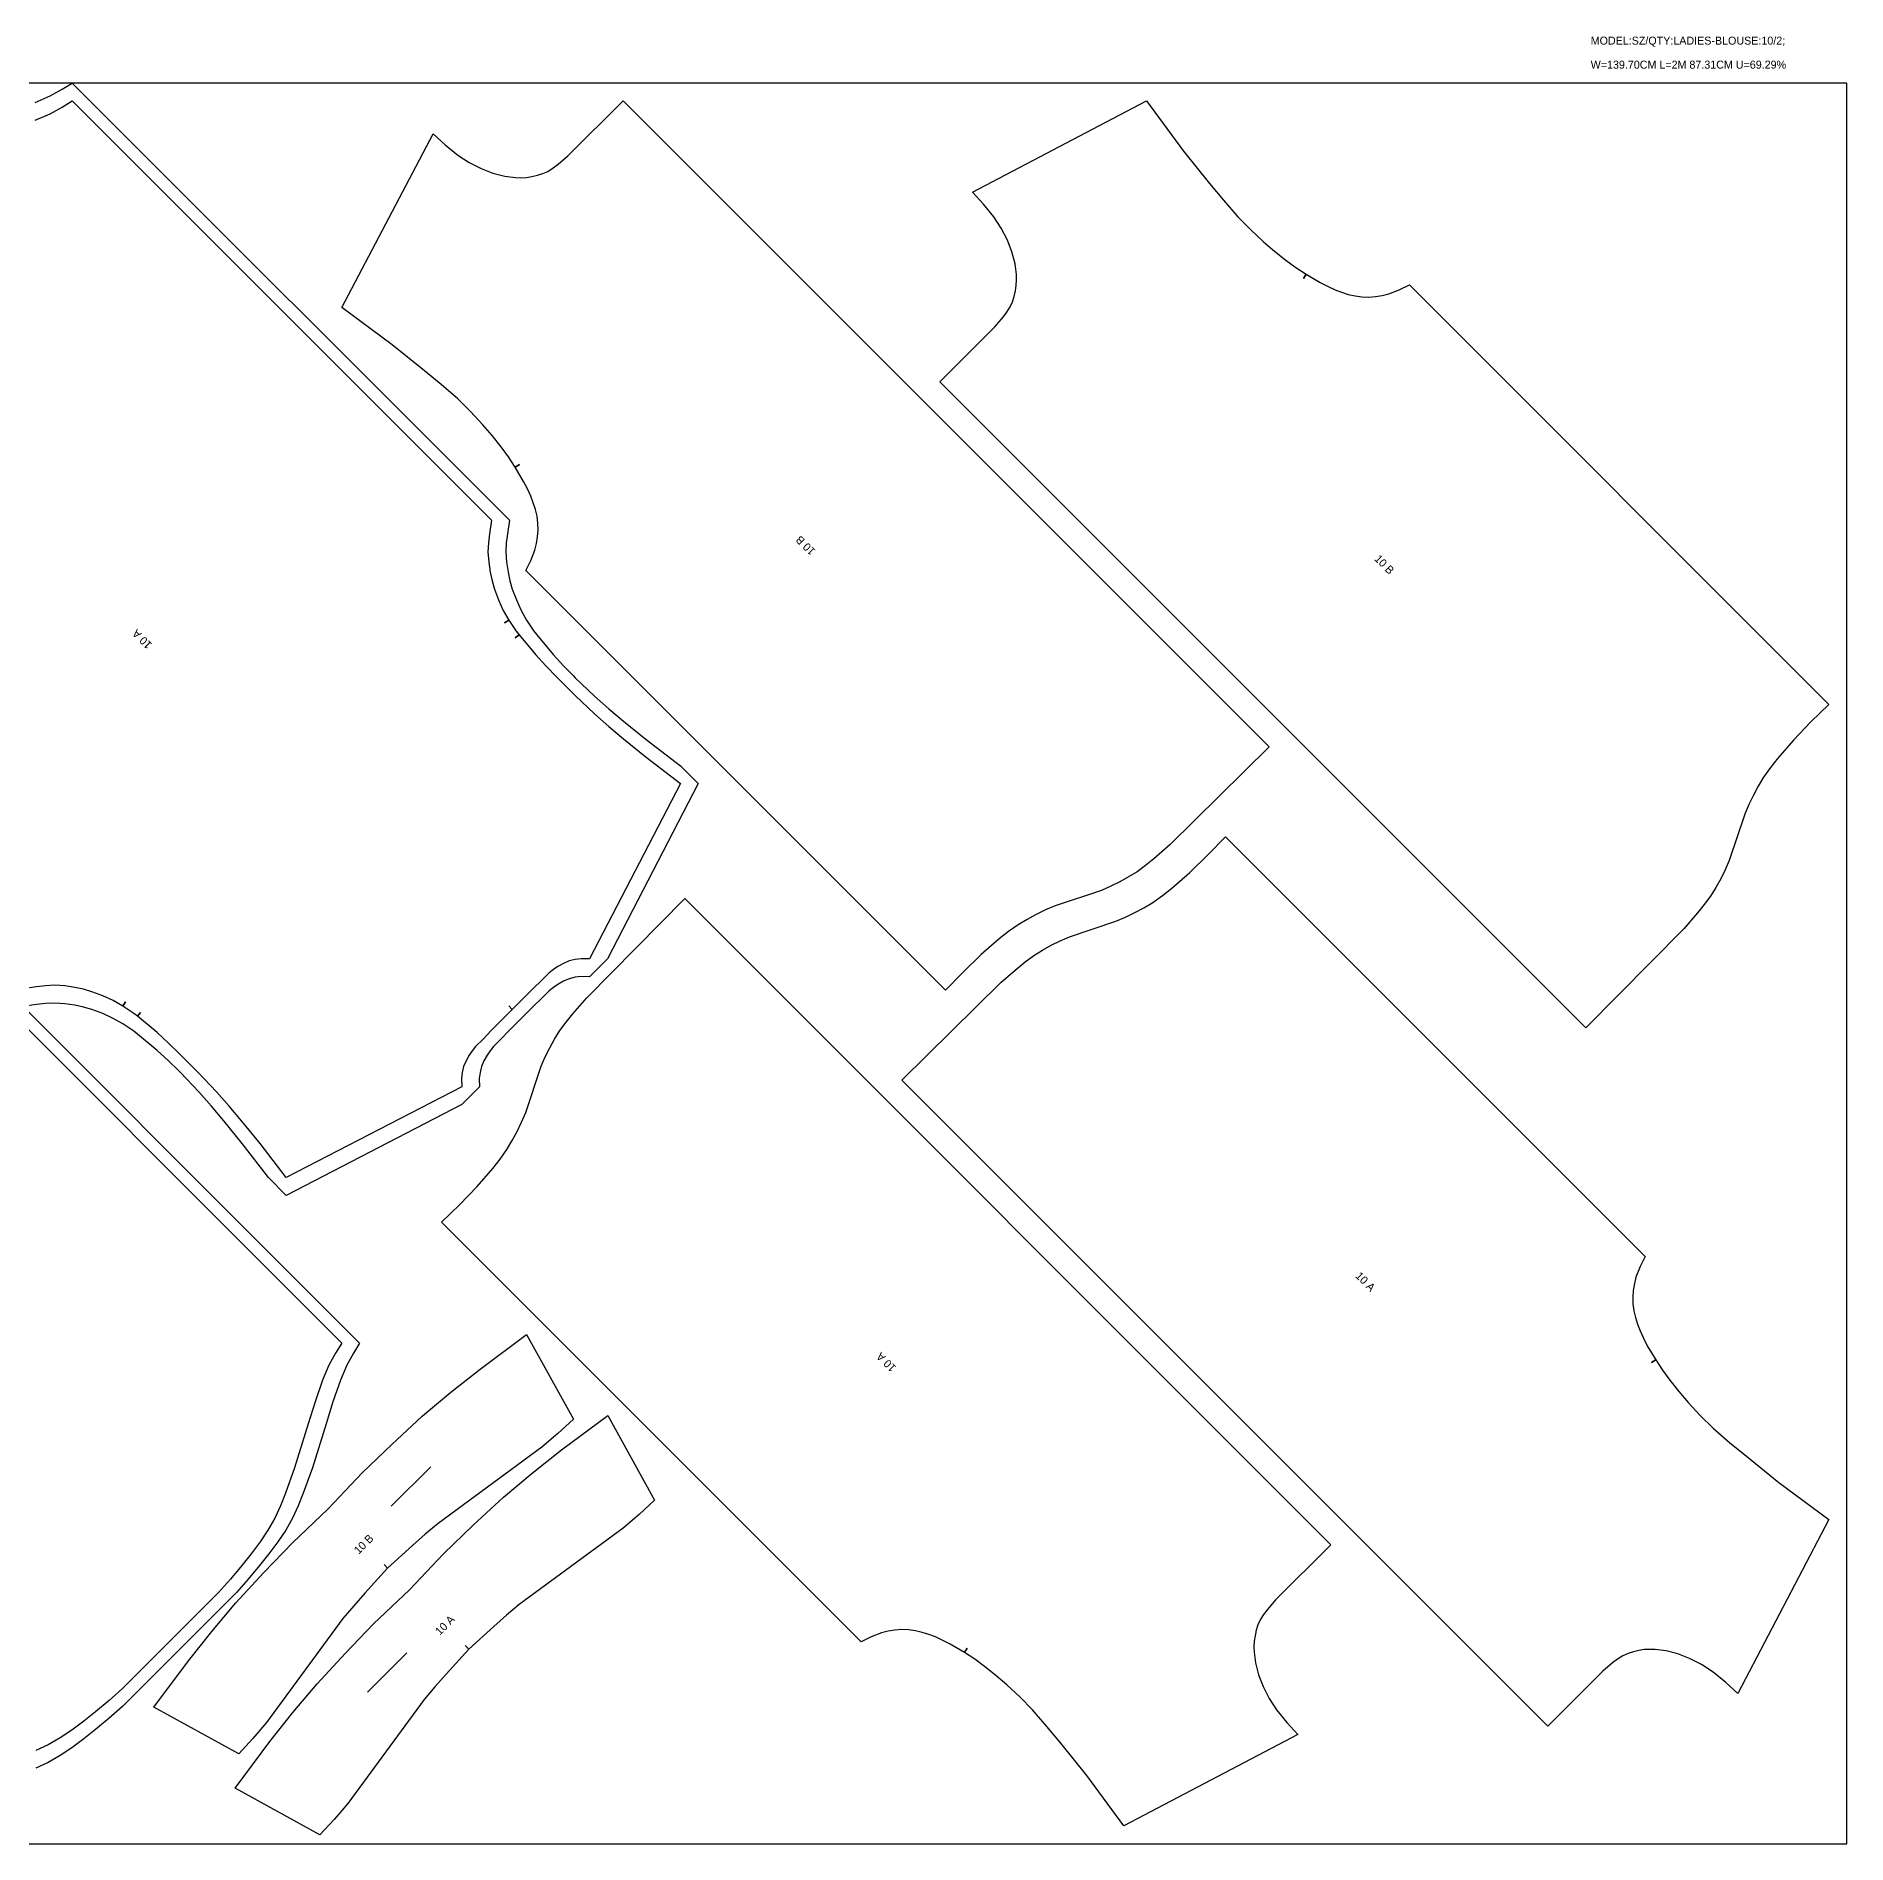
# Model space of a CAD drawing. Header units: centimetres. Extents: x 0 to 287, y 0 to 143.
# Drawn here: x 143.7 to 287.3, y 0 to 143.4 of the extents above; entities that cross this region are included whole.
import ezdxf
from ezdxf.enums import TextEntityAlignment as Align

# ---------------------------------------------------------------- set-up
doc = ezdxf.new("R2010")
doc.units = ezdxf.units.CM

msp = doc.modelspace()

# ---------------------------------------------------------------- linework, layer by layer
at = {"layer": 'T001L001'}
for points in [[(0, 0), (287.304476, 0), (287.304476, 139.699998), (0, 139.699998), (0, 0)], [(143.570958, 138.168378), (144.762218, 138.678918), (145.717258, 139.202158), (146.507198, 139.697458), (181.193437, 105.011218), (181.033417, 103.931718), (180.949597, 103.212898), (180.911497, 102.494078), (180.967377, 101.693978), (181.089297, 100.901498), (181.234077, 100.218238), (181.427117, 99.542599), (181.747157, 98.686619), (182.125617, 97.853499), (182.559957, 97.094039), (183.141617, 96.222819), (183.372757, 95.933259), (184.673237, 94.371159), (185.498737, 93.469459), (186.253117, 92.687139), (186.425837, 92.514419), (187.957457, 91.064079), (189.087757, 90.060779), (190.240917, 89.082879), (192.057017, 87.617299), (194.759577, 85.534499), (196.171817, 84.119719), (188.973457, 70.205599), (187.561217, 68.793359), (186.900817, 68.808599), (186.418217, 68.750179), (185.943237, 68.635879), (185.483497, 68.437759), (185.044077, 68.188839), (184.691017, 67.950079), (184.358277, 67.683379), (183.766457, 67.099179), (183.085737, 66.443859), (182.895237, 66.253359), (182.128157, 65.486279), (181.363617, 64.721739), (181.173117, 64.531239), (180.517797, 63.850519), (179.933597, 63.256159), (179.666897, 62.923419), (179.425597, 62.570359), (179.179217, 62.133479), (178.981097, 61.671199), (178.866797, 61.198759), (178.808377, 60.713619), (178.823617, 60.055759), (177.408837, 58.643519), (163.494718, 51.442619), (162.082478, 52.857399), (159.997138, 55.559959), (158.534098, 57.373519), (157.556198, 58.529219), (156.552898, 59.659519), (155.102558, 61.188599), (154.922218, 61.368939), (154.144978, 62.118239), (153.243278, 62.943739), (151.683718, 64.244219), (151.394158, 64.472819), (150.522938, 65.057019), (149.763478, 65.491359), (148.930358, 65.869819), (148.074378, 66.189859), (147.398738, 66.382899), (146.712938, 66.527679), (145.920458, 66.647059), (145.122898, 66.705479), (144.401538, 66.667379), (143.685258, 66.583559), (142.603218, 66.423539)], [(143.570958, 136.753598), (144.762218, 137.266678), (145.717258, 137.787378), (146.507198, 138.285218), (179.778657, 105.011218), (179.618637, 103.931718), (179.534817, 103.212898), (179.496717, 102.494078), (179.555137, 101.693978), (179.674517, 100.901498), (179.819297, 100.218238), (180.012337, 99.542599), (180.332377, 98.686619), (180.710837, 97.853499), (181.147717, 97.094039), (180.807357, 96.883219), (181.147717, 97.094039), (181.729377, 96.222819), (181.957977, 95.933259), (181.648097, 95.679259), (181.957977, 95.933259), (183.258457, 94.371159), (184.083957, 93.469459), (184.932317, 92.590619), (186.425837, 91.102179), (187.957457, 89.649299), (189.087757, 88.645999), (190.240917, 87.668099), (192.057017, 86.205059), (194.759577, 84.119719), (187.561217, 70.205599), (186.900817, 70.220839), (186.418217, 70.162419), (185.943237, 70.048119), (185.483497, 69.852539), (185.044077, 69.603619), (184.691017, 69.364859), (184.358277, 69.098159), (183.766457, 68.513959), (183.085737, 67.858639), (182.186577, 66.959479), (181.422037, 66.194939), (181.140097, 66.476879), (181.422037, 66.194939), (180.657497, 65.427859), (179.758337, 64.531239), (179.103017, 63.850519), (178.518817, 63.256159), (178.252117, 62.923419), (178.013357, 62.570359), (177.764437, 62.133479), (177.566317, 61.671199), (177.452017, 61.198759), (177.393597, 60.713619), (177.408837, 60.055759), (163.494718, 52.857399), (161.411918, 55.559959), (159.946338, 57.373519), (158.970978, 58.529219), (157.967678, 59.659519), (156.514798, 61.188599), (155.026358, 62.682119), (154.144978, 63.533019), (153.243278, 64.358519), (151.683718, 65.658999), (151.935178, 65.968879), (151.683718, 65.658999), (151.394158, 65.887599), (150.522938, 66.469259), (150.733758, 66.809619), (150.522938, 66.469259), (149.763478, 66.903599), (148.930358, 67.282059), (148.074378, 67.604639), (147.398738, 67.795139), (146.712938, 67.942459), (145.920458, 68.061839), (145.122898, 68.117719), (144.401538, 68.079619), (143.685258, 67.995799), (142.603218, 67.838319)], [(190.210437, 138.285218), (241.465096, 87.030559), (233.588556, 79.260699), (232.318557, 78.160879), (231.668317, 77.630019), (230.997757, 77.129639), (230.319577, 76.707999), (229.618537, 76.326999), (228.904797, 75.968859), (228.173277, 75.648819), (224.490277, 74.414379), (223.733357, 74.091799), (222.991677, 73.731119), (222.265237, 73.347579), (221.561657, 72.923399), (220.789497, 72.379839), (220.045277, 71.798179), (218.620337, 70.553579), (217.187777, 69.164199), (215.788237, 67.734179), (182.504077, 101.018338), (182.892697, 101.823518), (183.220357, 102.649018), (183.347357, 103.174798), (183.431177, 103.708198), (183.474357, 104.246678), (183.464197, 104.785158), (183.385457, 105.331258), (183.255917, 105.869738), (183.088277, 106.398058), (182.887617, 106.916218), (182.618377, 107.513118), (182.318657, 108.094778), (181.655717, 109.225078), (181.993537, 109.435898), (181.655717, 109.225078), (181.117237, 110.037878), (180.538117, 110.825278), (179.829457, 111.724438), (179.085237, 112.593118), (178.112417, 113.637058), (177.096417, 114.635278), (175.793397, 115.773198), (174.459897, 116.873018), (171.897037, 118.943118), (167.906697, 121.879358), (175.138077, 135.681718), (176.100737, 134.810498), (177.101497, 133.984998), (178.008277, 133.403338), (178.968397, 132.913118), (179.885337, 132.557518), (180.837837, 132.308598), (181.688737, 132.199378), (182.115457, 132.189218), (182.542177, 132.212078), (182.984137, 132.278118), (183.418477, 132.379718), (183.845197, 132.514338), (184.251597, 132.692138), (184.673237, 132.961378), (185.069477, 133.263638), (185.839097, 133.913878), (190.210437, 138.285218)], [(215.341197, 115.981478), (219.709997, 120.352818), (220.360237, 121.122438), (220.665037, 121.518678), (220.931737, 121.940318), (221.109537, 122.346718), (221.246697, 122.773438), (221.348297, 123.207778), (221.411797, 123.649738), (221.434657, 124.076458), (221.424497, 124.505718), (221.315277, 125.354078), (221.066357, 126.306578), (220.713297, 127.223518), (220.220537, 128.183638), (219.638877, 129.090418), (218.815917, 130.091178), (217.942157, 131.053838), (231.744517, 138.285218), (234.680756, 134.294878), (236.750856, 131.732018), (237.850676, 130.398518), (238.991136, 129.098038), (239.989356, 128.079498), (241.030756, 127.106678), (241.899436, 126.362458), (242.798596, 125.653798), (243.585996, 125.074678), (244.401336, 124.536198), (244.187976, 124.198378), (244.401336, 124.536198), (245.529096, 123.873258), (246.110756, 123.576078), (246.707656, 123.306838), (247.225816, 123.106178), (247.754136, 122.935998), (248.292616, 122.806458), (248.838716, 122.727718), (249.377196, 122.717558), (249.915676, 122.760738), (250.451616, 122.844558), (250.977396, 122.971558), (251.802896, 123.299218), (252.605536, 123.687838), (285.889696, 90.403679), (284.462216, 89.006679), (283.070296, 87.571579), (281.828236, 86.146639), (281.244036, 85.402419), (280.700476, 84.630259), (280.278836, 83.926679), (279.892756, 83.200239), (279.534616, 82.458559), (279.209496, 81.701639), (277.975056, 78.018639), (277.655016, 77.287119), (277.299416, 76.573379), (276.915876, 75.872339), (276.496776, 75.194159), (275.996396, 74.523599), (275.462996, 73.873359), (274.363176, 72.603359), (266.595856, 64.726819), (215.341197, 115.981478)], [(263.588496, 9.33196), (212.333837, 60.586619), (220.210377, 68.353939), (221.480377, 69.453759), (222.128077, 69.987159), (222.801177, 70.487539), (223.479357, 70.906639), (224.177857, 71.290179), (224.894137, 71.645779), (225.625657, 71.965819), (229.308657, 73.200259), (230.065577, 73.525379), (230.804717, 73.883519), (231.531157, 74.269599), (232.237277, 74.691239), (233.009437, 75.237339), (233.751116, 75.818999), (235.178596, 77.061059), (236.611156, 78.452979), (238.008156, 79.882999), (271.294856, 46.596299), (270.906236, 45.793659), (270.578576, 44.968159), (270.451576, 44.442379), (270.367756, 43.906439), (270.324576, 43.367959), (270.332196, 42.829479), (270.413476, 42.283379), (270.543016, 41.744899), (270.710656, 41.216579), (270.911316, 40.698419), (271.180556, 40.104059), (271.477736, 39.519859), (272.143216, 38.392099), (271.802856, 38.178739), (272.143216, 38.392099), (272.681696, 37.576759), (273.258276, 36.791899), (273.966936, 35.892739), (274.711156, 35.021519), (275.683976, 33.980119), (276.702516, 32.9819), (278.002996, 31.84144), (279.339036, 30.74162), (281.901896, 28.67152), (285.889696, 25.73528), (278.660856, 11.93292), (277.698196, 12.80668), (276.694896, 13.62964), (275.788116, 14.21384), (274.830536, 14.70406), (273.911056, 15.05966), (272.961096, 15.30604), (272.110196, 15.41526), (271.683476, 15.42542), (271.254216, 15.40256), (270.812256, 15.33906), (270.377916, 15.23746), (269.953736, 15.1003), (269.544796, 14.9225), (269.125696, 14.6558), (268.726916, 14.351), (267.959836, 13.70076), (263.588496, 9.33196)], [(246.359676, 23.73122), (241.988336, 19.36242), (241.338096, 18.5928), (241.035836, 18.19656), (240.766596, 17.77492), (240.588796, 17.36852), (240.454176, 16.9418), (240.352576, 16.50746), (240.286536, 16.0655), (240.263676, 15.63878), (240.273836, 15.20952), (240.383056, 14.35862), (240.631976, 13.40866), (240.987576, 12.49172), (241.477796, 11.5316), (242.059456, 10.62482), (242.884956, 9.62406), (243.756176, 8.65886), (229.953817, 1.43002), (227.017577, 5.41782), (224.947477, 7.98322), (223.847657, 9.31672), (222.709737, 10.6172), (221.708977, 11.63574), (220.667577, 12.60856), (219.798897, 13.35278), (218.899737, 14.06144), (218.112337, 14.63802), (217.299537, 15.17904), (217.510357, 15.51686), (217.299537, 15.17904), (216.169237, 15.84198), (215.587577, 16.13916), (214.990677, 16.4084), (214.472517, 16.60906), (213.944197, 16.7767), (213.405717, 16.90878), (212.859617, 16.98752), (212.321137, 16.99768), (211.782657, 16.9545), (211.246717, 16.87068), (210.720937, 16.74114), (209.897977, 16.41602), (209.092797, 16.0274), (175.808637, 49.311559), (177.236117, 50.708559), (178.628037, 52.143659), (179.870097, 53.568599), (180.454297, 54.312819), (180.997857, 55.084979), (181.422037, 55.788559), (181.805577, 56.514999), (182.166257, 57.256679), (182.488837, 58.013599), (183.723277, 61.696599), (184.043317, 62.428119), (184.401457, 63.141859), (184.782457, 63.842899), (185.201557, 64.521079), (185.704477, 65.191639), (186.235337, 65.839339), (187.335157, 67.109339), (195.105017, 74.988419), (246.359676, 23.73122)], [(134.625078, 74.401679), (169.311317, 39.715439), (168.813477, 38.928039), (168.292777, 37.970459), (167.782237, 36.779199), (167.192957, 35.054539), (166.649397, 33.314639), (165.567358, 29.8323), (164.843458, 27.813), (164.442138, 26.81986), (163.997638, 25.8445), (163.446458, 24.8793), (162.826698, 23.9522), (162.118038, 22.9997), (161.373818, 22.07514), (160.469578, 20.99056), (159.532318, 19.93392), (157.500318, 17.8943), (156.085538, 16.47952), (155.021278, 15.4178)], [(134.625078, 72.989439), (167.896537, 39.715439), (167.401237, 38.928039), (166.877997, 37.970459), (166.367458, 36.779199), (165.778178, 35.054539), (165.234618, 33.314639), (164.152578, 29.8323), (163.428678, 27.813), (163.027358, 26.81986), (162.585398, 25.8445), (162.031678, 24.8793), (161.411918, 23.9522), (160.703258, 22.9997), (159.959038, 22.07514), (159.054798, 20.99056), (158.120078, 19.93392), (156.085538, 17.8943), (154.312618, 16.12392)], [(171.246797, 22.15388), (171.528737, 21.87194), (169.730417, 19.8882), (168.841417, 18.88744), (167.980357, 17.86636), (161.932618, 9.61898), (160.837878, 8.36168), (159.715198, 7.12978), (152.986738, 10.84072), (155.732478, 14.5288), (157.576518, 16.85036), (159.484058, 19.11604), (161.709098, 21.52142), (163.974778, 23.88616), (166.814497, 26.58618), (169.514517, 29.4259), (171.879257, 31.69158), (174.282097, 33.916619), (176.550317, 35.824159), (178.871877, 37.668199), (182.559957, 40.416479), (186.270897, 33.685479), (185.038997, 32.5628), (183.781697, 31.4706), (175.534317, 25.42286), (174.513237, 24.55926), (173.512477, 23.67026), (171.528737, 21.87194), (171.246797, 22.15388)], [(177.695857, 15.73022), (177.977797, 15.44574), (176.179477, 13.46454), (175.290477, 12.46378), (174.426877, 11.44016), (168.379137, 3.19532), (167.286937, 1.93802), (166.161718, 0.70612), (159.433258, 4.41706), (162.181538, 8.10514), (164.025578, 10.4267), (165.933118, 12.69238), (168.158157, 15.09776), (170.423837, 17.4625), (173.263557, 20.15998), (175.963577, 22.9997), (178.328317, 25.26792), (180.731157, 27.49296), (182.999377, 29.4005), (185.320937, 31.24454), (189.009017, 33.990279), (192.719957, 27.26182), (191.488057, 26.13914), (190.228217, 25.0444), (181.983377, 18.99666), (180.962297, 18.1356), (179.961537, 17.2466), (177.977797, 15.44574), (177.695857, 15.73022)], [(171.823377, 26.79192), (174.952657, 29.91866)], [(154.312618, 16.12392), (152.544778, 14.351), (150.505158, 12.319), (149.448518, 11.38174), (148.363938, 10.48004), (147.439378, 9.73582), (146.486878, 9.02716), (145.559778, 8.4074), (144.594578, 7.85368), (143.619218, 7.41172)], [(155.021278, 15.4178), (153.957018, 14.351), (152.544778, 12.93876), (150.505158, 10.90422), (149.448518, 9.9695), (148.363938, 9.06526), (147.439378, 8.32104), (146.486878, 7.61238), (145.559778, 6.99262), (144.594578, 6.4389), (143.619218, 5.99694)], [(173.057817, 15.1511), (169.931077, 12.02436)]]:
    msp.add_lwpolyline(points, dxfattribs=at)

# ---------------------------------------------------------------- texts
at = {"layer": 'ABC'}
for s, p in [('MODEL:SZ/QTY:LADIES-BLOUSE:10/2;', (266.984476, 142.557498)), ('W=139.70CM L=2M 87.31CM U=69.29%', (266.984476, 140.652498))]:
    msp.add_text(s, height=0.635, dxfattribs=at).set_placement(p, align=Align.BOTTOM_LEFT)
for s, rotation, p in [('10 B', 135, (204.685897, 103.009698)), ('10 B', -45, (250.614176, 101.506018)), ('10 A', 135, (152.044398, 95.570039)), ('10 A', -45, (249.113036, 44.604939)), ('10 A', 135, (211.084157, 38.209219)), ('10 B', 45, (169.628817, 23.77186)), ('10 A', 45, (176.075337, 17.3482))]:
    msp.add_text(s, height=0.635, rotation=rotation, dxfattribs=at).set_placement(p, align=Align.MIDDLE_CENTER)

doc.saveas('drawing.dxf')
